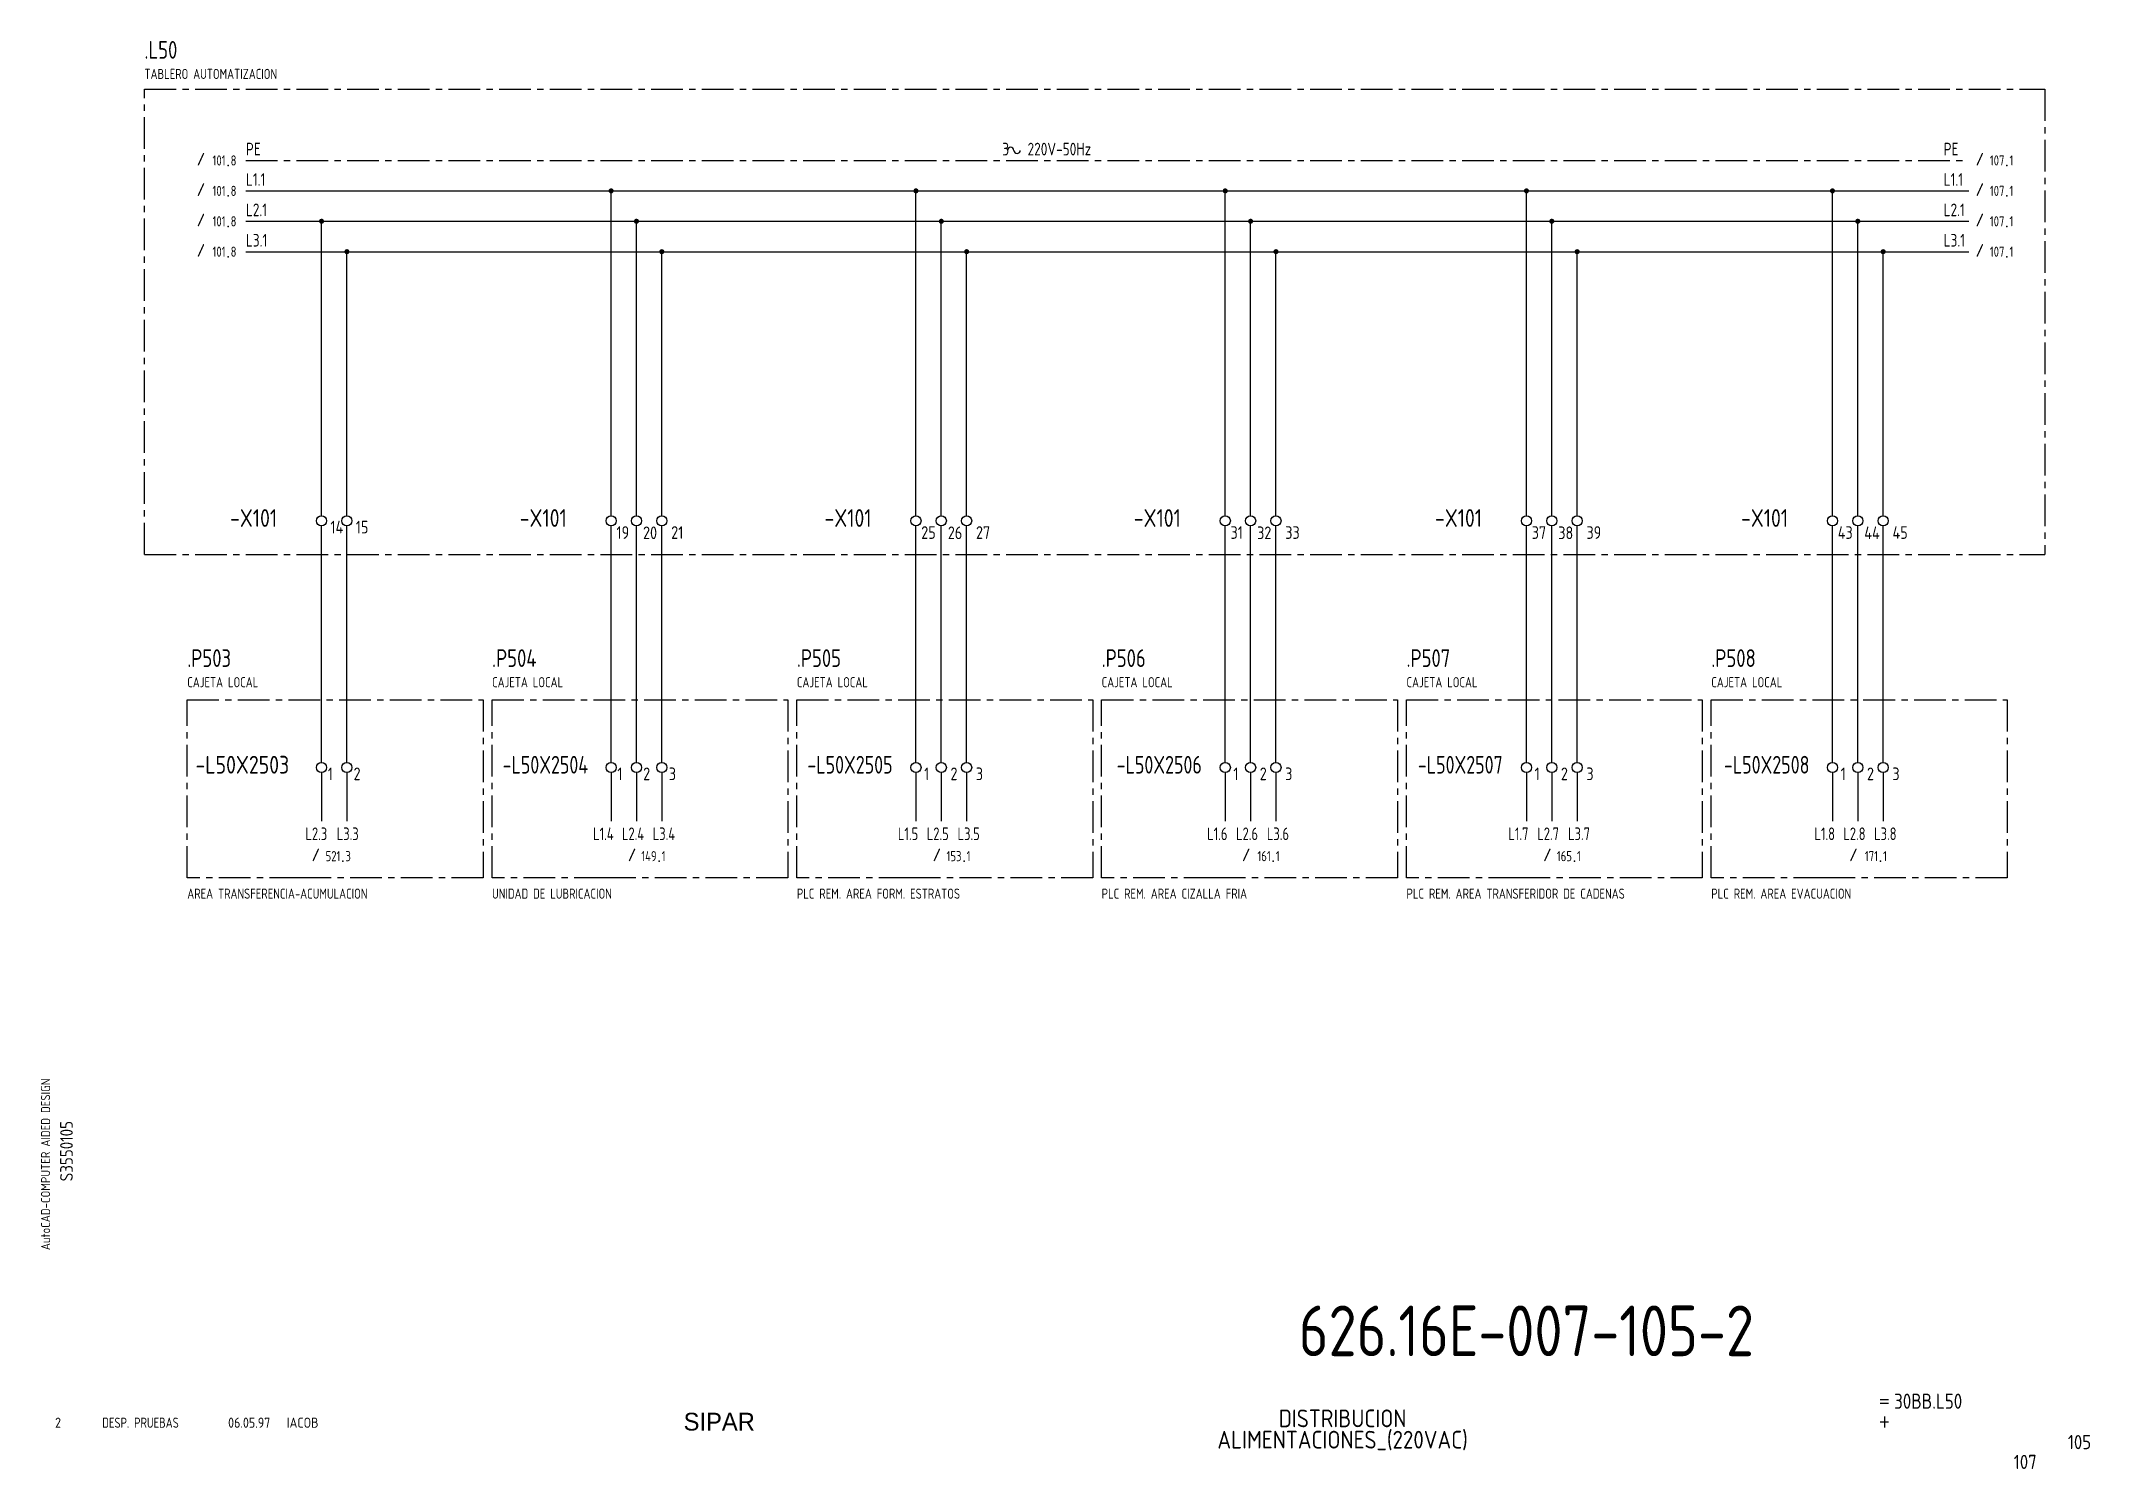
# Model space of a CAD drawing. Extents: x 10 to 414, y 6 to 287.
import ezdxf
from ezdxf.enums import TextEntityAlignment as Align

# ---------------------------------------------------------------- set-up
doc = ezdxf.new("R2010")
doc.units = 0
doc.header["$LTSCALE"] = 5
doc.header["$MEASUREMENT"] = 0
doc.header["$PDSIZE"] = -2
doc.linetypes.add('CENTER', pattern=[2, 1.25, -0.25, 0.25, -0.25])
doc.layers.get('0').update_dxf_attribs({"linetype": 'CONTINUOUS'})
doc.layers.add('CART', color=7, linetype='CONTINUOUS')
doc.styles.add('DIN', font='DIN.shx', dxfattribs={"width": 0.85})
doc.styles.add('ISO', font='DIN', dxfattribs={"width": 0.8})
doc.styles.add('N', font='ROMANS', dxfattribs={"width": 0.85, "height": 3})
doc.styles.add('SIMPLEX', font='SIMPLEX', dxfattribs={"width": 0.85})
doc.styles.add('X', font='UNIV.SHX', dxfattribs={"height": 3.5})

# ---------------------------------------------------------------- blocks, each defined once
blk = doc.blocks.new('CEI1076')
blk.add_point((-3.5, -1))
at = {"style": 'ISO'}
blk.add_text('/', height=2.5, dxfattribs=at).set_placement((-8, -1), align=Align.RIGHT)
for tag, height, style, flags, p in [('FG', 2, 'ISO', 8, (-4, -1)), ('#LINEA', 2.5, 'SIMPLEX', 1, (13.5, -4))]:
    blk.add_attdef(tag, text='', height=height, dxfattribs=dict(style=style, flags=flags)).set_placement(p, align=Align.RIGHT)
for tag, p, height, style, flags in [('CAT', (-3, -1), 2, 'ISO', 8), ('PRES', (2.5, -8.5), 2.5, 'SIMPLEX', 9)]:
    blk.add_attdef(tag, p, '', height=height, dxfattribs=dict(style=style, flags=flags))
at = {"color": 7, "linetype": 'Continuous', "style": 'ISO'}
blk.add_attdef('NOME', (3.5, 1), '', height=2.5, dxfattribs=at)
blk = doc.blocks.new('BOX')
at = {"color": 3, "style": 'ISO', "width": 0.8}
blk.add_attdef('BOX', (0, 6), '', height=3.5, dxfattribs=at)
at = {"color": 7, "style": 'ISO', "width": 0.8}
blk.add_attdef('DESC', (0, 2), '', height=2, dxfattribs=at)
blk = doc.blocks.new('NORM')
at = {"color": 7}
blk.add_circle((1, 0), 1, dxfattribs=at)
at = {"color": 7, "style": 'SIMPLEX', "flags": 9}
for tag, p in [('QUADRO', (-6.5, 4)), ('SEZIONE', (-6.5, 2.5)), ('NUMO', (-6.5, 1)), ('NUMM', (-6.5, -0.5)), ('NOTEM', (-6.5, -2)), ('NOTEV', (-6.5, -3.5)), ('UTENZA', (-6.5, -5)), ('RIP', (-6.5, -6.5)), ('RAGGIO', (-6.5, -8))]:
    blk.add_attdef(tag, p, '', height=1, dxfattribs=at)
at = {"color": 7, "style": 'SIMPLEX', "width": 0.85, "flags": 8}
blk.add_attdef('NUMI', (2.5, 0.5), '', height=2.5, dxfattribs=at)
at = {"color": 3, "style": 'SIMPLEX', "flags": 8}
blk.add_attdef('MORSETTIERA', (2.5, -2.5), '', height=2, dxfattribs=at)
blk = doc.blocks.new('REV2')
at = {"color": 3, "style": 'DIN'}
for s, width, p in [('2', 0.9, (12.45, 13.79)), ('DESP. PRUEBAS', 0.8, (21.76, 13.79)), ('06.05.97', 0.9, (46.59, 13.79)), ('IACOB', 0.9, (58.16, 13.79))]:
    blk.add_text(s, height=2, dxfattribs=dict(at, width=width)).set_placement(p)

msp = doc.modelspace()

# ---------------------------------------------------------------- linework, layer by layer
at = {"linetype": 'CENTER'}
msp.add_line((50.09, 263.89), (390.09, 263.89), dxfattribs=at)
for p, q in [((50.09, 257.89), (390.09, 257.89)), ((50.09, 251.89), (390.09, 251.89)), ((50.09, 245.89), (390.09, 245.89))]:
    msp.add_line(p, q)
at = {"linetype": 'Continuous'}
for p, q in [((122.17, 193.78), (122.17, 257.89)), ((182.32, 193.78), (182.32, 257.89)), ((243.35, 193.78), (243.35, 257.89)), ((302.78, 193.78), (302.78, 257.89)), ((363.16, 193.78), (363.16, 257.89)), ((65.03, 193.78), (65.03, 251.89)), ((127.17, 193.78), (127.17, 251.89)), ((187.32, 193.78), (187.32, 251.89)), ((248.35, 193.78), (248.35, 251.89)), ((307.78, 193.78), (307.78, 251.89)), ((368.16, 193.78), (368.16, 251.89)), ((70.03, 193.78), (70.03, 245.89)), ((132.17, 193.78), (132.17, 245.89)), ((192.32, 193.78), (192.32, 245.89)), ((253.35, 193.78), (253.35, 245.89)), ((312.78, 193.78), (312.78, 245.89)), ((373.16, 193.78), (373.16, 245.89)), ((65.03, 145.09), (65.03, 191.78)), ((70.03, 145.09), (70.03, 191.78)), ((122.17, 145.09), (122.17, 191.78)), ((127.17, 145.09), (127.17, 191.78)), ((132.17, 145.09), (132.17, 191.78)), ((182.32, 145.09), (182.32, 191.78)), ((187.32, 145.09), (187.32, 191.78)), ((192.32, 145.09), (192.32, 191.78)), ((243.35, 145.09), (243.35, 191.78)), ((248.35, 145.09), (248.35, 191.78)), ((253.35, 145.09), (253.35, 191.78)), ((302.78, 145.09), (302.78, 191.78)), ((307.78, 145.09), (307.78, 191.78)), ((312.78, 145.09), (312.78, 191.78)), ((363.16, 145.09), (363.16, 191.78)), ((368.16, 145.09), (368.16, 191.78)), ((373.16, 145.09), (373.16, 191.78)), ((65.03, 143.09), (65.03, 133.49)), ((70.03, 143.09), (70.03, 133.49)), ((122.17, 143.09), (122.17, 133.49)), ((127.17, 143.09), (127.17, 133.49)), ((132.17, 143.09), (132.17, 133.49)), ((182.32, 143.09), (182.32, 133.49)), ((187.32, 143.09), (187.32, 133.49)), ((192.32, 143.09), (192.32, 133.49)), ((243.35, 143.09), (243.35, 133.49)), ((248.35, 143.09), (248.35, 133.49)), ((253.35, 143.09), (253.35, 133.49)), ((302.78, 143.09), (302.78, 133.49)), ((307.78, 143.09), (307.78, 133.49)), ((312.78, 143.09), (312.78, 133.49)), ((363.16, 143.09), (363.16, 133.49)), ((368.16, 143.09), (368.16, 133.49)), ((373.16, 143.09), (373.16, 133.49))]:
    msp.add_line(p, q, dxfattribs=at)
at = {"color": 3, "linetype": 'CENTER'}
msp.add_line((30.09, 186.16), (405.09, 186.16), dxfattribs=at)
msp.add_lwpolyline([(30.09, 186.16), (30.09, 277.97), (405.09, 277.97), (405.09, 186.16)], dxfattribs=at)
at = {"const_width": 0.5}
for points in [[(121.92, 257.89, 1), (122.42, 257.89, 1)], [(182.07, 257.89, 1), (182.57, 257.89, 1)], [(243.1, 257.89, 1), (243.6, 257.89, 1)], [(302.53, 257.89, 1), (303.03, 257.89, 1)], [(362.91, 257.89, 1), (363.41, 257.89, 1)], [(64.78, 251.89, 1), (65.28, 251.89, 1)], [(126.92, 251.89, 1), (127.42, 251.89, 1)], [(187.07, 251.89, 1), (187.57, 251.89, 1)], [(248.1, 251.89, 1), (248.6, 251.89, 1)], [(307.53, 251.89, 1), (308.03, 251.89, 1)], [(367.91, 251.89, 1), (368.41, 251.89, 1)], [(69.78, 245.89, 1), (70.28, 245.89, 1)], [(131.92, 245.89, 1), (132.42, 245.89, 1)], [(192.07, 245.89, 1), (192.57, 245.89, 1)], [(253.1, 245.89, 1), (253.6, 245.89, 1)], [(312.53, 245.89, 1), (313.03, 245.89, 1)], [(372.91, 245.89, 1), (373.41, 245.89, 1)]]:
    msp.add_lwpolyline(points, format="xyb", close=True, dxfattribs=at)
at = {"color": 3, "linetype": 'CENTER'}
for points in [[(60.98, 122.32), (38.53, 122.32), (38.53, 157.42), (96.91, 157.42), (96.91, 122.32)], [(121.12, 122.32), (98.68, 122.32), (98.68, 157.42), (157.05, 157.42), (157.05, 122.32)], [(181.27, 122.32), (158.82, 122.32), (158.82, 157.42), (217.19, 157.42), (217.19, 122.32)], [(241.41, 122.32), (218.96, 122.32), (218.96, 157.42), (277.34, 157.42), (277.34, 122.32)], [(301.56, 122.32), (279.11, 122.32), (279.11, 157.42), (337.48, 157.42), (337.48, 122.32)], [(361.7, 122.32), (339.25, 122.32), (339.25, 157.42), (397.63, 157.42), (397.63, 122.32)]]:
    msp.add_lwpolyline(points, close=True, dxfattribs=at)
at = {"linetype": 'Continuous'}
for centre, start, end in [((201.01, 265.89), 0, 180), ((202.27, 265.89), 180, 0)]:
    msp.add_arc(centre, 0.63, start, end, dxfattribs=at)

# ---------------------------------------------------------------- block references
for p, values in [((30.09, 277.97), {'BOX': '.L50', 'DESC': 'TABLERO AUTOMATIZACION'}), ((38.53, 157.93), {'BOX': '.P503', 'DESC': 'CAJETA LOCAL'}), ((98.68, 157.93), {'BOX': '.P504', 'DESC': 'CAJETA LOCAL'}), ((158.82, 157.93), {'BOX': '.P505', 'DESC': 'CAJETA LOCAL'}), ((218.96, 157.93), {'BOX': '.P506', 'DESC': 'CAJETA LOCAL'}), ((279.11, 157.93), {'BOX': '.P507', 'DESC': 'CAJETA LOCAL'}), ((339.25, 157.93), {'BOX': '.P508', 'DESC': 'CAJETA LOCAL'})]:
    msp.add_blockref('BOX', p).add_auto_attribs(values)
ref = msp.add_blockref('CEI1076', (50.09, 263.89))
ref.add_attrib('NOME', 'PE', (50.09, 264.89), dxfattribs={"color": 7, "linetype": 'Continuous', "height": 2.5, "style": 'DIN', "width": 0.8})
ref.add_attrib('FG', '101', dxfattribs={"height": 2, "style": 'DIN', "width": 0.8, "flags": 8}).set_placement((46.09, 262.89), align=Align.RIGHT)
ref.add_attrib('CAT', '8', (47.09, 262.89), dxfattribs={"height": 2, "style": 'DIN', "width": 0.8, "flags": 8})
ref = msp.add_blockref('CEI1076', (401.09, 263.89))
ref.add_attrib('NOME', 'PE', (385.09, 264.89), dxfattribs={"color": 7, "linetype": 'Continuous', "height": 2.5, "style": 'DIN', "width": 0.8})
ref.add_attrib('FG', '107', dxfattribs={"height": 2, "style": 'DIN', "width": 0.8, "flags": 8}).set_placement((397.09, 262.89), align=Align.RIGHT)
ref.add_attrib('CAT', '1', (398.09, 262.89), dxfattribs={"height": 2, "style": 'DIN', "width": 0.8, "flags": 8})
ref = msp.add_blockref('CEI1076', (50.09, 257.89))
ref.add_attrib('NOME', 'L1.1', (50.09, 258.89), dxfattribs={"color": 7, "linetype": 'Continuous', "height": 2.5, "style": 'DIN', "width": 0.8})
ref.add_attrib('FG', '101', dxfattribs={"height": 2, "style": 'DIN', "width": 0.8, "flags": 8}).set_placement((46.09, 256.89), align=Align.RIGHT)
ref.add_attrib('CAT', '8', (47.09, 256.89), dxfattribs={"height": 2, "style": 'DIN', "width": 0.8, "flags": 8})
ref = msp.add_blockref('CEI1076', (401.09, 257.89))
ref.add_attrib('NOME', 'L1.1', (385.09, 258.89), dxfattribs={"color": 7, "linetype": 'Continuous', "height": 2.5, "style": 'DIN', "width": 0.8})
ref.add_attrib('FG', '107', dxfattribs={"height": 2, "style": 'DIN', "width": 0.8, "flags": 8}).set_placement((397.09, 256.89), align=Align.RIGHT)
ref.add_attrib('CAT', '1', (398.09, 256.89), dxfattribs={"height": 2, "style": 'DIN', "width": 0.8, "flags": 8})
ref = msp.add_blockref('CEI1076', (50.09, 251.89))
ref.add_attrib('NOME', 'L2.1', (50.09, 252.89), dxfattribs={"color": 7, "linetype": 'Continuous', "height": 2.5, "style": 'DIN', "width": 0.8})
ref.add_attrib('FG', '101', dxfattribs={"height": 2, "style": 'DIN', "width": 0.8, "flags": 8}).set_placement((46.09, 250.89), align=Align.RIGHT)
ref.add_attrib('CAT', '8', (47.09, 250.89), dxfattribs={"height": 2, "style": 'DIN', "width": 0.8, "flags": 8})
ref = msp.add_blockref('CEI1076', (401.09, 251.89))
ref.add_attrib('NOME', 'L2.1', (385.09, 252.89), dxfattribs={"color": 7, "linetype": 'Continuous', "height": 2.5, "style": 'DIN', "width": 0.8})
ref.add_attrib('FG', '107', dxfattribs={"height": 2, "style": 'DIN', "width": 0.8, "flags": 8}).set_placement((397.09, 250.89), align=Align.RIGHT)
ref.add_attrib('CAT', '1', (398.09, 250.89), dxfattribs={"height": 2, "style": 'DIN', "width": 0.8, "flags": 8})
ref = msp.add_blockref('CEI1076', (50.09, 245.89))
ref.add_attrib('NOME', 'L3.1', (50.09, 246.89), dxfattribs={"color": 7, "linetype": 'Continuous', "height": 2.5, "style": 'DIN', "width": 0.8})
ref.add_attrib('FG', '101', dxfattribs={"height": 2, "style": 'DIN', "width": 0.8, "flags": 8}).set_placement((46.09, 244.89), align=Align.RIGHT)
ref.add_attrib('CAT', '8', (47.09, 244.89), dxfattribs={"height": 2, "style": 'DIN', "width": 0.8, "flags": 8})
ref = msp.add_blockref('CEI1076', (401.09, 245.89))
ref.add_attrib('NOME', 'L3.1', (385.09, 246.89), dxfattribs={"color": 7, "linetype": 'Continuous', "height": 2.5, "style": 'DIN', "width": 0.8})
ref.add_attrib('FG', '107', dxfattribs={"height": 2, "style": 'DIN', "width": 0.8, "flags": 8}).set_placement((397.09, 244.89), align=Align.RIGHT)
ref.add_attrib('CAT', '1', (398.09, 244.89), dxfattribs={"height": 2, "style": 'DIN', "width": 0.8, "flags": 8})
ref = msp.add_blockref('NORM', (64.03, 192.78), dxfattribs=at)
ref.add_attrib('MORSETTIERA', '-X101', (46.98, 191.58), dxfattribs={"color": 3, "height": 3.5, "style": 'DIN', "width": 0.85, "flags": 8})
ref = msp.add_blockref('NORM', (121.17, 192.78), dxfattribs=at)
ref.add_attrib('MORSETTIERA', '-X101', (104.13, 191.58), dxfattribs={"color": 3, "height": 3.5, "style": 'DIN', "width": 0.85, "flags": 8})
ref = msp.add_blockref('NORM', (181.32, 192.78), dxfattribs=at)
ref.add_attrib('MORSETTIERA', '-X101', (164.27, 191.58), dxfattribs={"color": 3, "height": 3.5, "style": 'DIN', "width": 0.85, "flags": 8})
ref = msp.add_blockref('NORM', (242.35, 192.78), dxfattribs=at)
ref.add_attrib('MORSETTIERA', '-X101', (225.3, 191.58), dxfattribs={"color": 3, "height": 3.5, "style": 'DIN', "width": 0.85, "flags": 8})
ref = msp.add_blockref('NORM', (301.78, 192.78), dxfattribs=at)
ref.add_attrib('MORSETTIERA', '-X101', (284.73, 191.58), dxfattribs={"color": 3, "height": 3.5, "style": 'DIN', "width": 0.85, "flags": 8})
ref = msp.add_blockref('NORM', (362.16, 192.78), dxfattribs=at)
ref.add_attrib('MORSETTIERA', '-X101', (345.12, 191.58), dxfattribs={"color": 3, "height": 3.5, "style": 'DIN', "width": 0.85, "flags": 8})
at = {"color": 7, "linetype": 'Continuous'}
ref = msp.add_blockref('NORM', (64.03, 192.78), dxfattribs=at)
ref.add_attrib('MORSETTIERA', '14', (66.78, 190.28), dxfattribs={"color": 7, "linetype": 'Continuous', "height": 2.5, "style": 'DIN', "width": 0.85, "flags": 8})
ref = msp.add_blockref('NORM', (69.03, 192.78), dxfattribs=at)
ref.add_attrib('MORSETTIERA', '15', (71.78, 190.28), dxfattribs={"color": 7, "linetype": 'Continuous', "height": 2.5, "style": 'DIN', "width": 0.85, "flags": 8})
ref = msp.add_blockref('NORM', (121.17, 192.78), dxfattribs=at)
ref.add_attrib('MORSETTIERA', '19', (123.22, 189.21), dxfattribs={"color": 7, "linetype": 'Continuous', "height": 2.5, "style": 'DIN', "width": 0.85, "flags": 8})
ref = msp.add_blockref('NORM', (126.17, 192.78), dxfattribs=at)
ref.add_attrib('MORSETTIERA', '20', (128.46, 189.16), dxfattribs={"color": 7, "linetype": 'Continuous', "height": 2.5, "style": 'DIN', "width": 0.85, "flags": 8})
ref = msp.add_blockref('NORM', (131.17, 192.78), dxfattribs=at)
ref.add_attrib('MORSETTIERA', '21', (134.02, 189.21), dxfattribs={"color": 7, "linetype": 'Continuous', "height": 2.5, "style": 'DIN', "width": 0.85, "flags": 8})
ref = msp.add_blockref('NORM', (181.32, 192.78), dxfattribs=at)
ref.add_attrib('MORSETTIERA', '25', (183.36, 189.21), dxfattribs={"color": 7, "linetype": 'Continuous', "height": 2.5, "style": 'DIN', "width": 0.85, "flags": 8})
ref = msp.add_blockref('NORM', (186.32, 192.78), dxfattribs=at)
ref.add_attrib('MORSETTIERA', '26', (188.6, 189.16), dxfattribs={"color": 7, "linetype": 'Continuous', "height": 2.5, "style": 'DIN', "width": 0.85, "flags": 8})
ref = msp.add_blockref('NORM', (191.32, 192.78), dxfattribs=at)
ref.add_attrib('MORSETTIERA', '27', (194.16, 189.21), dxfattribs={"color": 7, "linetype": 'Continuous', "height": 2.5, "style": 'DIN', "width": 0.85, "flags": 8})
ref = msp.add_blockref('NORM', (242.35, 192.78), dxfattribs=at)
ref.add_attrib('MORSETTIERA', '31', (244.39, 189.21), dxfattribs={"color": 7, "linetype": 'Continuous', "height": 2.5, "style": 'DIN', "width": 0.85, "flags": 8})
ref = msp.add_blockref('NORM', (247.35, 192.78), dxfattribs=at)
ref.add_attrib('MORSETTIERA', '32', (249.63, 189.16), dxfattribs={"color": 7, "linetype": 'Continuous', "height": 2.5, "style": 'DIN', "width": 0.85, "flags": 8})
ref = msp.add_blockref('NORM', (252.35, 192.78), dxfattribs=at)
ref.add_attrib('MORSETTIERA', '33', (255.19, 189.21), dxfattribs={"color": 7, "linetype": 'Continuous', "height": 2.5, "style": 'DIN', "width": 0.85, "flags": 8})
ref = msp.add_blockref('NORM', (301.78, 192.78), dxfattribs=at)
ref.add_attrib('MORSETTIERA', '37', (303.82, 189.21), dxfattribs={"color": 7, "linetype": 'Continuous', "height": 2.5, "style": 'DIN', "width": 0.85, "flags": 8})
ref = msp.add_blockref('NORM', (306.78, 192.78), dxfattribs=at)
ref.add_attrib('MORSETTIERA', '38', (309.06, 189.16), dxfattribs={"color": 7, "linetype": 'Continuous', "height": 2.5, "style": 'DIN', "width": 0.85, "flags": 8})
ref = msp.add_blockref('NORM', (311.78, 192.78), dxfattribs=at)
ref.add_attrib('MORSETTIERA', '39', (314.62, 189.21), dxfattribs={"color": 7, "linetype": 'Continuous', "height": 2.5, "style": 'DIN', "width": 0.85, "flags": 8})
ref = msp.add_blockref('NORM', (362.16, 192.78), dxfattribs=at)
ref.add_attrib('MORSETTIERA', '43', (364.21, 189.21), dxfattribs={"color": 7, "linetype": 'Continuous', "height": 2.5, "style": 'DIN', "width": 0.85, "flags": 8})
ref = msp.add_blockref('NORM', (367.16, 192.78), dxfattribs=at)
ref.add_attrib('MORSETTIERA', '44', (369.45, 189.16), dxfattribs={"color": 7, "linetype": 'Continuous', "height": 2.5, "style": 'DIN', "width": 0.85, "flags": 8})
ref = msp.add_blockref('NORM', (372.16, 192.78), dxfattribs=at)
ref.add_attrib('MORSETTIERA', '45', (375.01, 189.21), dxfattribs={"color": 7, "linetype": 'Continuous', "height": 2.5, "style": 'DIN', "width": 0.85, "flags": 8})
at = {"linetype": 'Continuous'}
ref = msp.add_blockref('NORM', (64.03, 144.09), dxfattribs=at)
ref.add_attrib('MORSETTIERA', '-L50X2503', (40.15, 142.89), dxfattribs={"color": 3, "height": 3.5, "style": 'DIN', "width": 0.85, "flags": 8})
at = {"color": 7, "linetype": 'Continuous'}
ref = msp.add_blockref('NORM', (64.03, 144.09), dxfattribs=at)
ref.add_attrib('MORSETTIERA', '1', (66.26, 141.59), dxfattribs={"color": 7, "linetype": 'Continuous', "height": 2.5, "style": 'DIN', "width": 0.85, "flags": 8})
ref = msp.add_blockref('NORM', (69.03, 144.09), dxfattribs=at)
ref.add_attrib('MORSETTIERA', '2', (71.35, 141.59), dxfattribs={"color": 7, "linetype": 'Continuous', "height": 2.5, "style": 'DIN', "width": 0.85, "flags": 8})
ref = msp.add_blockref('NORM', (121.17, 144.09), dxfattribs=at)
ref.add_attrib('MORSETTIERA', '1', (123.4, 141.59), dxfattribs={"color": 7, "linetype": 'Continuous', "height": 2.5, "style": 'DIN', "width": 0.85, "flags": 8})
ref = msp.add_blockref('NORM', (126.17, 144.09), dxfattribs=at)
ref.add_attrib('MORSETTIERA', '2', (128.49, 141.59), dxfattribs={"color": 7, "linetype": 'Continuous', "height": 2.5, "style": 'DIN', "width": 0.85, "flags": 8})
ref = msp.add_blockref('NORM', (131.17, 144.09), dxfattribs=at)
ref.add_attrib('MORSETTIERA', '3', (133.55, 141.59), dxfattribs={"color": 7, "linetype": 'Continuous', "height": 2.5, "style": 'DIN', "width": 0.85, "flags": 8})
ref = msp.add_blockref('NORM', (181.32, 144.09), dxfattribs=at)
ref.add_attrib('MORSETTIERA', '1', (183.93, 141.59), dxfattribs={"color": 7, "linetype": 'Continuous', "height": 2.5, "style": 'DIN', "width": 0.85, "flags": 8})
ref = msp.add_blockref('NORM', (186.32, 144.09), dxfattribs=at)
ref.add_attrib('MORSETTIERA', '2', (189.12, 141.59), dxfattribs={"color": 7, "linetype": 'Continuous', "height": 2.5, "style": 'DIN', "width": 0.85, "flags": 8})
ref = msp.add_blockref('NORM', (191.32, 144.09), dxfattribs=at)
ref.add_attrib('MORSETTIERA', '3', (194.14, 141.59), dxfattribs={"color": 7, "linetype": 'Continuous', "height": 2.5, "style": 'DIN', "width": 0.85, "flags": 8})
ref = msp.add_blockref('NORM', (242.35, 144.09), dxfattribs=at)
ref.add_attrib('MORSETTIERA', '1', (244.95, 141.59), dxfattribs={"color": 7, "linetype": 'Continuous', "height": 2.5, "style": 'DIN', "width": 0.85, "flags": 8})
ref = msp.add_blockref('NORM', (247.35, 144.09), dxfattribs=at)
ref.add_attrib('MORSETTIERA', '2', (250.15, 141.59), dxfattribs={"color": 7, "linetype": 'Continuous', "height": 2.5, "style": 'DIN', "width": 0.85, "flags": 8})
ref = msp.add_blockref('NORM', (252.35, 144.09), dxfattribs=at)
ref.add_attrib('MORSETTIERA', '3', (255.17, 141.59), dxfattribs={"color": 7, "linetype": 'Continuous', "height": 2.5, "style": 'DIN', "width": 0.85, "flags": 8})
ref = msp.add_blockref('NORM', (301.78, 144.09), dxfattribs=at)
ref.add_attrib('MORSETTIERA', '1', (304.38, 141.59), dxfattribs={"color": 7, "linetype": 'Continuous', "height": 2.5, "style": 'DIN', "width": 0.85, "flags": 8})
ref = msp.add_blockref('NORM', (306.78, 144.09), dxfattribs=at)
ref.add_attrib('MORSETTIERA', '2', (309.58, 141.59), dxfattribs={"color": 7, "linetype": 'Continuous', "height": 2.5, "style": 'DIN', "width": 0.85, "flags": 8})
ref = msp.add_blockref('NORM', (311.78, 144.09), dxfattribs=at)
ref.add_attrib('MORSETTIERA', '3', (314.6, 141.59), dxfattribs={"color": 7, "linetype": 'Continuous', "height": 2.5, "style": 'DIN', "width": 0.85, "flags": 8})
ref = msp.add_blockref('NORM', (362.16, 144.09), dxfattribs=at)
ref.add_attrib('MORSETTIERA', '1', (364.77, 141.59), dxfattribs={"color": 7, "linetype": 'Continuous', "height": 2.5, "style": 'DIN', "width": 0.85, "flags": 8})
ref = msp.add_blockref('NORM', (367.16, 144.09), dxfattribs=at)
ref.add_attrib('MORSETTIERA', '2', (369.97, 141.59), dxfattribs={"color": 7, "linetype": 'Continuous', "height": 2.5, "style": 'DIN', "width": 0.85, "flags": 8})
ref = msp.add_blockref('NORM', (372.16, 144.09), dxfattribs=at)
ref.add_attrib('MORSETTIERA', '3', (374.98, 141.59), dxfattribs={"color": 7, "linetype": 'Continuous', "height": 2.5, "style": 'DIN', "width": 0.85, "flags": 8})
ref = msp.add_blockref('CEI1076', (72.75, 126.6))
ref.add_attrib('FG', '521', dxfattribs={"height": 2, "style": 'DIN', "width": 0.8, "flags": 8}).set_placement((68.75, 125.6), align=Align.RIGHT)
ref.add_attrib('CAT', '3', (69.75, 125.6), dxfattribs={"height": 2, "style": 'DIN', "width": 0.8, "flags": 8})
ref = msp.add_blockref('CEI1076', (135.15, 126.6))
ref.add_attrib('FG', '149', dxfattribs={"height": 2, "style": 'DIN', "width": 0.8, "flags": 8}).set_placement((131.15, 125.6), align=Align.RIGHT)
ref.add_attrib('CAT', '1', (132.15, 125.6), dxfattribs={"height": 2, "style": 'DIN', "width": 0.8, "flags": 8})
ref = msp.add_blockref('CEI1076', (195.3, 126.6))
ref.add_attrib('FG', '153', dxfattribs={"height": 2, "style": 'DIN', "width": 0.8, "flags": 8}).set_placement((191.3, 125.6), align=Align.RIGHT)
ref.add_attrib('CAT', '1', (192.3, 125.6), dxfattribs={"height": 2, "style": 'DIN', "width": 0.8, "flags": 8})
ref = msp.add_blockref('CEI1076', (256.33, 126.6))
ref.add_attrib('FG', '161', dxfattribs={"height": 2, "style": 'DIN', "width": 0.8, "flags": 8}).set_placement((252.33, 125.6), align=Align.RIGHT)
ref.add_attrib('CAT', '1', (253.33, 125.6), dxfattribs={"height": 2, "style": 'DIN', "width": 0.8, "flags": 8})
ref = msp.add_blockref('CEI1076', (315.76, 126.6))
ref.add_attrib('FG', '165', dxfattribs={"height": 2, "style": 'DIN', "width": 0.8, "flags": 8}).set_placement((311.76, 125.6), align=Align.RIGHT)
ref.add_attrib('CAT', '1', (312.76, 125.6), dxfattribs={"height": 2, "style": 'DIN', "width": 0.8, "flags": 8})
ref = msp.add_blockref('CEI1076', (376.15, 126.6))
ref.add_attrib('FG', '171', dxfattribs={"height": 2, "style": 'DIN', "width": 0.8, "flags": 8}).set_placement((372.15, 125.6), align=Align.RIGHT)
ref.add_attrib('CAT', '1', (373.15, 125.6), dxfattribs={"height": 2, "style": 'DIN', "width": 0.8, "flags": 8})
ref = msp.add_blockref('BOX', (38.53, 116.2))
ref.add_attrib('DESC', 'AREA TRANSFERENCIA-ACUMULACION', (38.53, 118.2), dxfattribs={"color": 7, "height": 2, "style": 'ISO', "width": 0.8})
ref = msp.add_blockref('BOX', (98.68, 116.2))
ref.add_attrib('DESC', 'UNIDAD DE LUBRICACION', (98.68, 118.2), dxfattribs={"color": 7, "height": 2, "style": 'ISO', "width": 0.8})
ref = msp.add_blockref('BOX', (158.82, 116.2))
ref.add_attrib('DESC', 'PLC REM. AREA FORM. ESTRATOS', (158.82, 118.2), dxfattribs={"color": 7, "height": 2, "style": 'ISO', "width": 0.8})
ref = msp.add_blockref('BOX', (218.96, 116.2))
ref.add_attrib('DESC', 'PLC REM. AREA CIZALLA FRIA', (218.96, 118.2), dxfattribs={"color": 7, "height": 2, "style": 'ISO', "width": 0.8})
ref = msp.add_blockref('BOX', (279.11, 116.2))
ref.add_attrib('DESC', 'PLC REM. AREA TRANSFERIDOR DE CADENAS', (279.11, 118.2), dxfattribs={"color": 7, "height": 2, "style": 'ISO', "width": 0.8})
ref = msp.add_blockref('BOX', (339.25, 116.2))
ref.add_attrib('DESC', 'PLC REM. AREA EVACUACION', (339.25, 118.2), dxfattribs={"color": 7, "height": 2, "style": 'ISO', "width": 0.8})
at = {"linetype": 'Continuous'}
msp.add_blockref('REV2', (0, 0), dxfattribs=at)

# ---------------------------------------------------------------- texts
at = {"style": 'ISO', "width": 0.8}
msp.add_text('3   220V-50Hz', height=2.5, dxfattribs=at).set_placement((208.13, 264.89), align=Align.CENTER)
at = {"color": 2, "insert": (257.85, 37.92), "char_height": 10, "width": 111.0411, "attachment_point": 1, "style": 'DIN'}
msp.add_mtext('626.16E-007-105-2', dxfattribs=at)
at = {"color": 3, "style": 'DIN', "width": 0.77, "flags": 8}
for tag, p in [('-L50X2504', (100.75, 142.89)), ('-L50X2505', (160.89, 142.89)), ('-L50X2506', (221.92, 142.89)), ('-L50X2507', (281.35, 142.89)), ('-L50X2508', (341.74, 142.89))]:
    msp.add_attdef(tag, p, '', height=3.5, dxfattribs=at)
at = {"color": 7, "linetype": 'Continuous', "style": 'ISO', "width": 0.75}
for tag, p in [('L2.3', (61.85, 129.76)), ('L3.3', (68.03, 129.76)), ('L1.4', (118.61, 129.76)), ('L2.4', (124.3, 129.76)), ('L3.4', (130.38, 129.76)), ('L1.5', (178.75, 129.76)), ('L2.5', (184.45, 129.76)), ('L3.5', (190.53, 129.76)), ('L1.6', (239.78, 129.76)), ('L2.6', (245.48, 129.76)), ('L3.6', (251.56, 129.76)), ('L1.7', (299.21, 129.76)), ('L2.7', (304.91, 129.76)), ('L3.7', (310.99, 129.76)), ('L1.8', (359.6, 129.76)), ('L2.8', (365.3, 129.76)), ('L3.8', (371.38, 129.76))]:
    msp.add_attdef(tag, p, '', height=2.5, dxfattribs=at)
at = {"layer": 'CART', "color": 1, "style": 'DIN', "width": 0.9}
msp.add_text('AutoCAD-COMPUTER AIDED DESIGN', height=1.8, rotation=90, dxfattribs=at).set_placement((11.47, 48.84))
at = {"layer": 'CART', "color": 3, "style": 'N', "width": 0.85}
for s, p in [('=', (372.24, 17.91)), ('+', (372.24, 13.87))]:
    msp.add_text(s, height=2.5, dxfattribs=at).set_placement(p)
at = {"layer": 'CART', "color": 3, "style": 'DIN', "width": 0.9, "flags": 1}
msp.add_attdef('S3550105', text='', height=2.5, rotation=90, dxfattribs=at).set_placement((15.95, 68.38), align=Align.CENTER)
at = {"layer": 'CART', "color": 3, "style": 'DIN', "width": 0.85}
msp.add_attdef('30BB.L50', text='', height=3, dxfattribs=at).set_placement((375.33, 16.63), align=Align.BOTTOM_LEFT)
at = {"layer": 'CART', "color": 6, "style": 'X', "flags": 1}
msp.add_attdef('SIPAR', text='', height=3.5, dxfattribs=at).set_placement((143.5, 15), align=Align.MIDDLE)
at = {"layer": 'CART', "color": 2, "style": 'DIN', "width": 0.9, "flags": 1}
for tag, p in [('DISTRIBUCION', (266.5, 15.65)), ('ALIMENTACIONES_(220VAC)', (266.5, 11.45))]:
    msp.add_attdef(tag, text='', height=3.5, dxfattribs=at).set_placement(p, align=Align.MIDDLE)
msp.add_attdef('105', text='', height=2.8, dxfattribs=at).set_placement((414.2, 9.56), align=Align.RIGHT)
at = {"layer": 'CART', "color": 7, "style": 'DIN', "width": 0.9, "flags": 1}
msp.add_attdef('107', (398.93, 5.65), '', height=2.8, dxfattribs=at)

doc.saveas('drawing.dxf')
